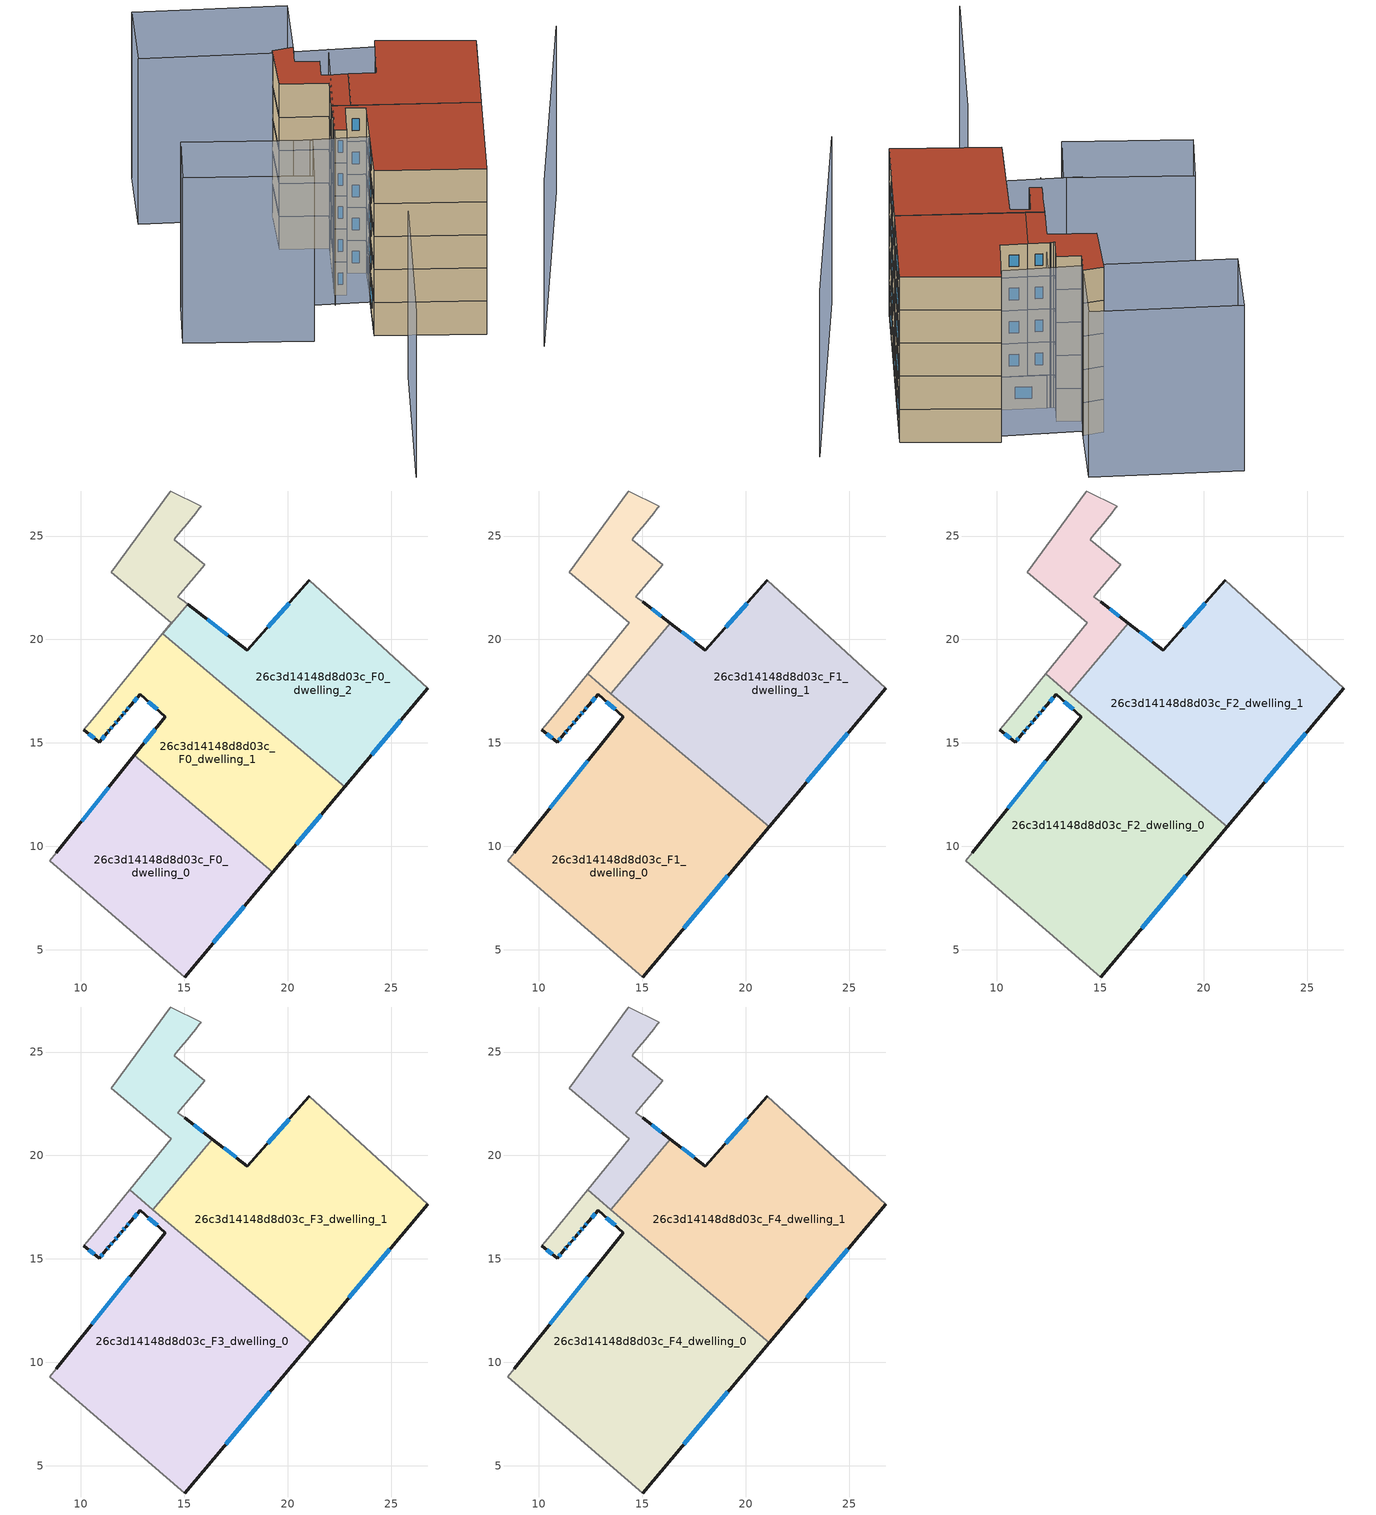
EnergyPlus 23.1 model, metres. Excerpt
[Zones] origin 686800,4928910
26c3d14148d8d03c_F0_dwelling_0
 floor ground (EU_floor_Construction): 19.29,8.75 15.03,3.68 8.51,9.32 8.82,9.7 12.59,14.39 z0
 wall outside (EU_wall_Construction): 12.59,14.39 8.82,9.7 / 15.03,3.68 19.29,8.75 z0:3
 wall to 26c3d14148d8d03c_F0_dwelling_1 (EU_wall_Construction): 19.29,8.75 12.59,14.39 z0:3
 wall adiabatic (EU_wall_Construction): 8.82,9.7 8.51,9.32 15.03,3.68 z0:3
 window (EU_Window_Construction): 11.36,12.86 10.05,11.22 / 16.41,5.33 17.9,7.11 z0.98:2.02
26c3d14148d8d03c_F0_dwelling_1
 floor ground (EU_floor_Construction): 22.75,12.87 19.29,8.75 12.59,14.39 14.09,16.26 12.88,17.36 12.42,16.81 12.39,16.79 12.2,16.56 12,16.33 11.85,16.15 11.81,16.1 11.61,15.88 11.38,15.61 11.28,15.49 10.89,15.04 10.15,15.62 10.55,16.11 10.56,16.12 10.89,16.53 11.08,16.76 11.11,16.8 13.95,20.27 z0
 wall outside (EU_wall_Construction): 10.15,15.62 10.89,15.04 11.28,15.49 11.38,15.61 11.61,15.88 11.81,16.1 11.85,16.15 12,16.33 12.2,16.56 12.39,16.79 12.42,16.81 12.88,17.36 14.09,16.26 12.59,14.39 / 19.29,8.75 22.75,12.87 z0:3
 wall adiabatic (EU_wall_Construction): 13.95,20.27 11.11,16.8 11.08,16.76 10.89,16.53 10.56,16.12 10.55,16.11 10.15,15.62 z0:3
 wall to 26c3d14148d8d03c_F0_dwelling_2 (EU_wall_Construction): 22.75,12.87 13.96,20.27 z0:3
 window (EU_Window_Construction): 12.26,16.63 12.33,16.71 / 12.07,16.4 12.13,16.48 / 11.9,16.21 11.95,16.27 / 11.67,15.95 11.74,16.03 / 11.46,15.69 11.54,15.79 / 11.31,15.53 11.35,15.57 / 11.02,15.18 11.15,15.34 / 10.39,15.43 10.65,15.23 / 20.42,10.09 21.63,11.53 / 13.6,15.66 13.08,15 / 13.27,17 13.7,16.62 / 12.57,16.99 12.73,17.18 z0.98:2.02
26c3d14148d8d03c_F0_dwelling_2
 floor ground (EU_floor_Construction): 26.77,17.64 22.75,12.87 13.96,20.27 15.17,21.7 18.06,19.49 21.05,22.85 z0
 wall outside (EU_wall_Construction): 21.05,22.85 18.06,19.49 15.17,21.7 / 22.75,12.87 26.77,17.64 z0:3
 wall adiabatic (EU_wall_Construction): 26.77,17.64 21.05,22.85 z0:3
 wall to 26c3d14148d8d03c_F0_dwelling_3 (EU_wall_Construction): 15.17,21.7 13.96,20.27 z0:3
 window (EU_Window_Construction): 20.08,21.76 19.03,20.58 / 24.06,14.42 25.46,16.09 / 17.12,20.21 16.11,20.98 z0.98:2.02
26c3d14148d8d03c_F0_dwelling_3
 floor ground (EU_floor_Construction): 15.82,26.43 15.74,26.34 15.55,26.11 15.03,25.46 14.98,25.41 14.61,24.94 14.51,24.83 16,23.62 14.69,22.07 14.81,21.97 14.92,21.89 15.02,21.81 15.17,21.7 13.96,20.27 13.95,20.27 14.38,20.8 11.47,23.26 14.31,27.12 14.34,27.18 z0
 wall adiabatic (EU_wall_Construction): 15.17,21.7 15.02,21.81 14.92,21.89 14.81,21.97 14.69,22.07 16,23.62 14.51,24.83 14.61,24.94 14.98,25.41 15.03,25.46 15.55,26.11 15.74,26.34 15.82,26.43 14.34,27.18 14.31,27.12 11.47,23.26 14.38,20.8 / 13.95,20.27 14.38,20.8 z0:3
26c3d14148d8d03c_F1_dwelling_0
 floor to 26c3d14148d8d03c_F0_dwelling_0 (EU_floor_Construction): 19.29,8.75 15.03,3.68 8.51,9.32 8.82,9.7 12.59,14.39 z3
 floor to 26c3d14148d8d03c_F0_dwelling_1 (EU_floor_Construction): 14.09,16.26 12.88,17.36 12.42,16.81 12.39,16.79 12.2,16.56 12,16.33 11.85,16.15 11.81,16.1 11.61,15.88 11.38,15.61 11.22,15.42 11.2,15.4 10.89,15.04 10.15,15.62 12.36,18.33 21.14,10.95 19.29,8.75 12.59,14.39 z3
 wall outside (EU_wall_Construction): 10.15,15.62 10.89,15.04 11.14,15.33 11.22,15.42 11.38,15.61 11.61,15.88 11.81,16.1 11.85,16.15 12,16.33 12.2,16.56 12.39,16.79 12.42,16.81 12.88,17.36 14.09,16.26 8.82,9.7 / 15.03,3.68 21.14,10.95 z3:6
 wall adiabatic (EU_wall_Construction): 12.36,18.33 11.11,16.8 11.08,16.76 10.89,16.53 10.32,15.83 10.15,15.62 / 8.82,9.7 8.51,9.32 15.03,3.68 z3:6
 wall to 26c3d14148d8d03c_F1_dwelling_1 (EU_wall_Construction): 21.14,10.95 13.49,17.39 z3:6
 wall to 26c3d14148d8d03c_F1_dwelling_2 (EU_wall_Construction): 13.49,17.39 12.36,18.33 z3:6
 window (EU_Window_Construction): 12.26,16.63 12.33,16.71 / 12.07,16.4 12.13,16.48 / 11.9,16.21 11.95,16.27 / 11.67,15.95 11.74,16.03 / 11.46,15.69 11.54,15.79 / 11.27,15.48 11.33,15.55 / 10.97,15.13 11.06,15.23 / 10.39,15.43 10.65,15.23 / 17.01,6.05 19.15,8.59 / 12.38,14.13 10.53,11.83 / 13.27,17 13.7,16.62 / 12.57,16.99 12.73,17.18 z3.98:5.02
26c3d14148d8d03c_F1_dwelling_1
 floor to 26c3d14148d8d03c_F0_dwelling_1 (EU_floor_Construction): 22.75,12.87 21.14,10.95 13.49,17.39 15.11,19.3 z3
 floor to 26c3d14148d8d03c_F0_dwelling_2 (EU_floor_Construction): 26.77,17.64 22.75,12.87 15.11,19.3 16.36,20.79 18.06,19.49 21.05,22.85 z3
 wall outside (EU_wall_Construction): 21.05,22.85 18.06,19.49 16.36,20.79 / 21.14,10.95 26.77,17.64 z3:6
 wall adiabatic (EU_wall_Construction): 26.77,17.64 21.05,22.85 z3:6
 wall to 26c3d14148d8d03c_F1_dwelling_2 (EU_wall_Construction): 16.36,20.79 13.49,17.39 z3:6
 window (EU_Window_Construction): 20.08,21.76 19.03,20.58 / 22.97,13.13 24.94,15.47 / 17.51,19.91 16.91,20.36 z3.98:5.02
26c3d14148d8d03c_F1_dwelling_2
 floor to 26c3d14148d8d03c_F0_dwelling_3 (EU_floor_Construction): 15.82,26.43 15.74,26.34 15.55,26.11 15.03,25.46 14.98,25.41 14.61,24.94 14.51,24.83 16,23.62 14.69,22.07 14.81,21.97 14.92,21.89 15.02,21.81 15.17,21.7 13.96,20.27 14.38,20.8 11.47,23.26 14.31,27.12 14.34,27.18 z3
 floor to 26c3d14148d8d03c_F0_dwelling_1 (EU_floor_Construction): 15.11,19.3 13.49,17.39 12.36,18.33 13.95,20.27 z3
 floor to 26c3d14148d8d03c_F0_dwelling_2 (EU_floor_Construction): 16.36,20.79 15.11,19.3 13.96,20.27 15.17,21.7 z3
 wall outside (EU_wall_Construction): 16.36,20.79 15.02,21.81 z3:6
 wall adiabatic (EU_wall_Construction): 15.02,21.81 14.92,21.89 14.81,21.97 14.69,22.07 16,23.62 14.51,24.83 14.61,24.94 14.98,25.41 15.03,25.46 15.55,26.11 15.74,26.34 15.82,26.43 14.34,27.18 14.31,27.12 11.47,23.26 14.38,20.8 12.36,18.33 z3:6
 window (EU_Window_Construction): 15.92,21.12 15.46,21.48 z3.98:5.02
26c3d14148d8d03c_F2_dwelling_0
 floor to 26c3d14148d8d03c_F1_dwelling_0 (EU_floor_Construction): 14.09,16.26 12.88,17.36 12.42,16.81 12.39,16.79 12.2,16.56 12,16.33 11.85,16.15 11.81,16.1 11.61,15.88 11.38,15.61 11.22,15.42 11.14,15.33 10.89,15.04 10.15,15.62 10.32,15.83 10.89,16.53 11.08,16.76 11.11,16.8 12.36,18.33 21.14,10.95 15.03,3.68 8.51,9.32 8.82,9.7 z6
 wall outside (EU_wall_Construction): 10.15,15.62 10.89,15.04 11.14,15.33 11.22,15.42 11.38,15.61 11.61,15.88 11.81,16.1 11.85,16.15 12,16.33 12.2,16.56 12.39,16.79 12.42,16.81 12.88,17.36 14.09,16.26 8.82,9.7 / 15.03,3.68 21.14,10.95 z6:9
 wall adiabatic (EU_wall_Construction): 12.36,18.33 11.11,16.8 11.08,16.76 10.89,16.53 10.32,15.83 10.15,15.62 / 8.82,9.7 8.51,9.32 15.03,3.68 z6:9
 wall to 26c3d14148d8d03c_F2_dwelling_1 (EU_wall_Construction): 21.14,10.95 13.49,17.39 z6:9
 wall to 26c3d14148d8d03c_F2_dwelling_2 (EU_wall_Construction): 13.49,17.39 12.36,18.33 z6:9
 window (EU_Window_Construction): 12.26,16.63 12.33,16.71 / 12.07,16.4 12.13,16.48 / 11.9,16.21 11.95,16.27 / 11.67,15.95 11.74,16.03 / 11.46,15.69 11.54,15.79 / 11.27,15.48 11.33,15.55 / 10.97,15.13 11.06,15.23 / 10.39,15.43 10.65,15.23 / 17.01,6.05 19.15,8.59 / 12.38,14.13 10.53,11.83 / 13.27,17 13.7,16.62 / 12.57,16.99 12.73,17.18 z6.98:8.02
26c3d14148d8d03c_F2_dwelling_1
 floor to 26c3d14148d8d03c_F1_dwelling_1 (EU_floor_Construction): 26.77,17.64 21.14,10.95 13.49,17.39 16.36,20.79 18.06,19.49 21.05,22.85 z6
 wall outside (EU_wall_Construction): 21.05,22.85 18.06,19.49 16.36,20.79 / 21.14,10.95 26.77,17.64 z6:9
 wall adiabatic (EU_wall_Construction): 26.77,17.64 21.05,22.85 z6:9
 wall to 26c3d14148d8d03c_F2_dwelling_2 (EU_wall_Construction): 16.36,20.79 13.49,17.39 z6:9
 window (EU_Window_Construction): 20.08,21.76 19.03,20.58 / 22.97,13.13 24.94,15.47 / 17.51,19.91 16.91,20.36 z6.98:8.02
26c3d14148d8d03c_F2_dwelling_2
 floor to 26c3d14148d8d03c_F1_dwelling_2 (EU_floor_Construction): 15.82,26.43 15.74,26.34 15.55,26.11 15.03,25.46 14.98,25.41 14.61,24.94 14.51,24.83 16,23.62 14.69,22.07 14.81,21.97 14.92,21.89 15.02,21.81 16.36,20.79 13.49,17.39 12.36,18.33 14.38,20.8 11.47,23.26 14.31,27.12 14.34,27.18 z6
 wall outside (EU_wall_Construction): 16.36,20.79 15.02,21.81 z6:9
 wall adiabatic (EU_wall_Construction): 15.02,21.81 14.92,21.89 14.81,21.97 14.69,22.07 16,23.62 14.51,24.83 14.61,24.94 14.98,25.41 15.03,25.46 15.55,26.11 15.74,26.34 15.82,26.43 14.34,27.18 14.31,27.12 11.47,23.26 14.38,20.8 12.36,18.33 z6:9
 window (EU_Window_Construction): 15.92,21.12 15.46,21.48 z6.98:8.02
26c3d14148d8d03c_F3_dwelling_0
 floor to 26c3d14148d8d03c_F2_dwelling_0 (EU_floor_Construction): 14.09,16.26 12.88,17.36 12.42,16.81 12.39,16.79 12.2,16.56 12,16.33 11.85,16.15 11.81,16.1 11.61,15.88 11.38,15.61 11.22,15.42 11.14,15.33 10.89,15.04 10.15,15.62 10.32,15.83 10.89,16.53 11.08,16.76 11.11,16.8 12.36,18.33 21.14,10.95 15.03,3.68 8.51,9.32 8.82,9.7 z9
 wall outside (EU_wall_Construction): 10.15,15.62 10.89,15.04 11.14,15.33 11.22,15.42 11.38,15.61 11.61,15.88 11.81,16.1 11.85,16.15 12,16.33 12.2,16.56 12.39,16.79 12.42,16.81 12.88,17.36 14.09,16.26 8.82,9.7 / 15.03,3.68 21.14,10.95 z9:12
 wall adiabatic (EU_wall_Construction): 12.36,18.33 11.11,16.8 11.08,16.76 10.89,16.53 10.32,15.83 10.15,15.62 / 8.82,9.7 8.51,9.32 15.03,3.68 z9:12
 wall to 26c3d14148d8d03c_F3_dwelling_1 (EU_wall_Construction): 21.14,10.95 13.49,17.39 z9:12
 wall to 26c3d14148d8d03c_F3_dwelling_2 (EU_wall_Construction): 13.49,17.39 12.36,18.33 z9:12
 window (EU_Window_Construction): 12.26,16.63 12.33,16.71 / 12.07,16.4 12.13,16.48 / 11.9,16.21 11.95,16.27 / 11.67,15.95 11.74,16.03 / 11.46,15.69 11.54,15.79 / 11.27,15.48 11.33,15.55 / 10.97,15.13 11.06,15.23 / 10.39,15.43 10.65,15.23 / 17.01,6.05 19.15,8.59 / 12.38,14.13 10.53,11.83 / 13.27,17 13.7,16.62 / 12.57,16.99 12.73,17.18 z9.98:11.02
26c3d14148d8d03c_F3_dwelling_1
 floor to 26c3d14148d8d03c_F2_dwelling_1 (EU_floor_Construction): 26.77,17.64 21.14,10.95 13.49,17.39 16.36,20.79 18.06,19.49 21.05,22.85 z9
 wall outside (EU_wall_Construction): 21.05,22.85 18.06,19.49 16.36,20.79 / 21.14,10.95 26.77,17.64 z9:12
 wall adiabatic (EU_wall_Construction): 26.77,17.64 21.05,22.85 z9:12
 wall to 26c3d14148d8d03c_F3_dwelling_2 (EU_wall_Construction): 16.36,20.79 13.49,17.39 z9:12
 window (EU_Window_Construction): 20.08,21.76 19.03,20.58 / 22.97,13.13 24.94,15.47 / 17.51,19.91 16.91,20.36 z9.98:11.02
26c3d14148d8d03c_F3_dwelling_2
 floor to 26c3d14148d8d03c_F2_dwelling_2 (EU_floor_Construction): 15.82,26.43 15.74,26.34 15.55,26.11 15.03,25.46 14.98,25.41 14.61,24.94 14.51,24.83 16,23.62 14.69,22.07 14.81,21.97 14.92,21.89 15.02,21.81 16.36,20.79 13.49,17.39 12.36,18.33 14.38,20.8 11.47,23.26 14.31,27.12 14.34,27.18 z9
 wall outside (EU_wall_Construction): 16.36,20.79 15.02,21.81 z9:12
 wall adiabatic (EU_wall_Construction): 15.02,21.81 14.92,21.89 14.81,21.97 14.69,22.07 16,23.62 14.51,24.83 14.61,24.94 14.98,25.41 15.03,25.46 15.55,26.11 15.74,26.34 15.82,26.43 14.34,27.18 14.31,27.12 11.47,23.26 14.38,20.8 12.36,18.33 z9:12
 window (EU_Window_Construction): 15.92,21.12 15.46,21.48 z9.98:11.02
26c3d14148d8d03c_F4_dwelling_0
 floor to 26c3d14148d8d03c_F3_dwelling_0 (EU_floor_Construction): 14.09,16.26 12.88,17.36 12.42,16.81 12.39,16.79 12.2,16.56 12,16.33 11.85,16.15 11.81,16.1 11.61,15.88 11.38,15.61 11.22,15.42 11.14,15.33 10.89,15.04 10.15,15.62 10.32,15.83 10.89,16.53 11.08,16.76 11.11,16.8 12.36,18.33 21.14,10.95 15.03,3.68 8.51,9.32 8.82,9.7 z12
 wall outside (EU_wall_Construction): 10.15,15.62 10.89,15.04 11.14,15.33 11.22,15.42 11.38,15.61 11.61,15.88 11.81,16.1 11.85,16.15 12,16.33 12.2,16.56 12.39,16.79 12.42,16.81 12.88,17.36 14.09,16.26 8.82,9.7 / 15.03,3.68 21.14,10.95 z12:15
 wall adiabatic (EU_wall_Construction): 12.36,18.33 11.11,16.8 11.08,16.76 10.89,16.53 10.32,15.83 10.15,15.62 / 8.82,9.7 8.51,9.32 15.03,3.68 z12:15
 wall to 26c3d14148d8d03c_F4_dwelling_1 (EU_wall_Construction): 21.14,10.95 13.49,17.39 z12:15
 wall to 26c3d14148d8d03c_F4_dwelling_2 (EU_wall_Construction): 13.49,17.39 12.36,18.33 z12:15
 window (EU_Window_Construction): 12.26,16.63 12.33,16.71 / 12.07,16.4 12.13,16.48 / 11.9,16.21 11.95,16.27 / 11.67,15.95 11.74,16.03 / 11.46,15.69 11.54,15.79 / 11.27,15.48 11.33,15.55 / 10.97,15.13 11.06,15.23 / 10.39,15.43 10.65,15.23 / 17.01,6.05 19.15,8.59 / 12.38,14.13 10.53,11.83 / 13.27,17 13.7,16.62 / 12.57,16.99 12.73,17.18 z12.98:14.02
 roof outside (EU_roof_Construction): 15.03,3.68 21.14,10.95 12.36,18.33 11.11,16.8 11.08,16.76 10.89,16.53 10.32,15.83 10.15,15.62 10.89,15.04 11.14,15.33 11.22,15.42 11.38,15.61 11.61,15.88 11.81,16.1 11.85,16.15 12,16.33 12.2,16.56 12.39,16.79 12.42,16.81 12.88,17.36 14.09,16.26 8.82,9.7 8.51,9.32 z15
26c3d14148d8d03c_F4_dwelling_1
 floor to 26c3d14148d8d03c_F3_dwelling_1 (EU_floor_Construction): 26.77,17.64 21.14,10.95 13.49,17.39 16.36,20.79 18.06,19.49 21.05,22.85 z12
 wall outside (EU_wall_Construction): 21.05,22.85 18.06,19.49 16.36,20.79 / 21.14,10.95 26.77,17.64 z12:15
 wall adiabatic (EU_wall_Construction): 26.77,17.64 21.05,22.85 z12:15
 wall to 26c3d14148d8d03c_F4_dwelling_2 (EU_wall_Construction): 16.36,20.79 13.49,17.39 z12:15
 window (EU_Window_Construction): 20.08,21.76 19.03,20.58 / 22.97,13.13 24.94,15.47 / 17.51,19.91 16.91,20.36 z12.98:14.02
 roof outside (EU_roof_Construction): 21.14,10.95 26.77,17.64 21.05,22.85 18.06,19.49 16.36,20.79 13.49,17.39 z15
26c3d14148d8d03c_F4_dwelling_2
 floor to 26c3d14148d8d03c_F3_dwelling_2 (EU_floor_Construction): 15.82,26.43 15.74,26.34 15.55,26.11 15.03,25.46 14.98,25.41 14.61,24.94 14.51,24.83 16,23.62 14.69,22.07 14.81,21.97 14.92,21.89 15.02,21.81 16.36,20.79 13.49,17.39 12.36,18.33 14.38,20.8 11.47,23.26 14.31,27.12 14.34,27.18 z12
 wall outside (EU_wall_Construction): 16.36,20.79 15.02,21.81 z12:15
 wall adiabatic (EU_wall_Construction): 15.02,21.81 14.92,21.89 14.81,21.97 14.69,22.07 16,23.62 14.51,24.83 14.61,24.94 14.98,25.41 15.03,25.46 15.55,26.11 15.74,26.34 15.82,26.43 14.34,27.18 14.31,27.12 11.47,23.26 14.38,20.8 12.36,18.33 z12:15
 window (EU_Window_Construction): 15.92,21.12 15.46,21.48 z12.98:14.02
 roof outside (EU_roof_Construction): 13.49,17.39 16.36,20.79 15.02,21.81 14.92,21.89 14.81,21.97 14.69,22.07 16,23.62 14.51,24.83 14.61,24.94 14.98,25.41 15.03,25.46 15.55,26.11 15.74,26.34 15.82,26.43 14.34,27.18 14.31,27.12 11.47,23.26 14.38,20.8 12.36,18.33 z15
shading: 6.84,16.59 18.27,8 / 6.49,3.31 -2.73,-7.62 / 17.07,-0.58 32.66,14.95 / 26.77,17.64 15.44,25.92 / 17.61,24.41 9.28,14.59 / 15.37,25.86 6,33.26 / 6,33.26 10.11,38.46 / 10.11,38.46 19.48,31.06 / 19.48,31.06 15.37,25.86 / -2.97,18.49 0.38,22.34 / 0.38,22.34 7.98,15.7 / 7.98,15.7 4.63,11.86 / 4.63,11.86 -2.97,18.49 z0:15
[Building]
EU S2 Campaign: North Axis=0; Terrain=City; Solar Distribution=FullExterior
[Site:Location]
Bologna: Latitude=44.5; Longitude=11.25; Time Zone=1; Elevation=37
[SizingPeriod:WeatherFileDays]
AnnualSizingPeriod: Begin Month=1; Begin Day of Month=1; End Month=12; End Day of Month=31; Day of Week for Start Day=Monday; Use Weather File Daylight Saving Period=No; Use Weather File Rain and Snow Indicators=No
[MATERIAL]
EU_InternalMass_Material: Roughness=MediumRough; Thickness=0.1; Conductivity=1; Density=1800; Specific Heat=900; Thermal Absorptance=0.9; Solar Absorptance=0.7; Visible Absorptance=0.7
[MATERIAL:NOMASS] Roughness=MediumRough; Thermal Absorptance=0.9; Solar Absorptance=0.7; Visible Absorptance=0.7
Name | Thermal Resistance
EU_wall_NoMass | 0.905828
EU_roof_NoMass | 0.37593
EU_floor_NoMass | 0.67114
[WINDOWMATERIAL:SIMPLEGLAZINGSYSTEM]
EU_Window_SimpleGlazing: UFactor=4.52486; Solar Heat Gain Coefficient=0.85; Visible Transmittance=0.85
[CONSTRUCTION]
EU_wall_Construction: EU_wall_NoMass
EU_roof_Construction: EU_roof_NoMass
EU_floor_Construction: EU_floor_NoMass
EU_InternalMass_Construction: EU_InternalMass_Material
EU_Window_Construction: EU_Window_SimpleGlazing
[ZONE] Type=1; Multiplier=1; Ceiling Height=autocalculate; Floor Area=autocalculate; Part of Total Floor Area=Yes
Name | Volume
26c3d14148d8d03c_F0_dwelling_0 | 171.047
26c3d14148d8d03c_F1_dwelling_0; 26c3d14148d8d03c_F2_dwelling_0; 26c3d14148d8d03c_F3_dwelling_0; 26c3d14148d8d03c_F4_dwelling_0 | 259.208
26c3d14148d8d03c_F0_dwelling_1 | 174.571
26c3d14148d8d03c_F1_dwelling_1; 26c3d14148d8d03c_F2_dwelling_1; 26c3d14148d8d03c_F3_dwelling_1; 26c3d14148d8d03c_F4_dwelling_1 | 237.785
26c3d14148d8d03c_F0_dwelling_2 | 171.167
26c3d14148d8d03c_F1_dwelling_2; 26c3d14148d8d03c_F2_dwelling_2; 26c3d14148d8d03c_F3_dwelling_2; 26c3d14148d8d03c_F4_dwelling_2 | 62.6162
26c3d14148d8d03c_F0_dwelling_3 | 42.8159
[INTERNALMASS] Construction=EU_InternalMass_Construction
Name | Zone or ZoneList | Surface Area
26c3d14148d8d03c_F0_dwelling_0_EU_InternalMass | 26c3d14148d8d03c_F0_dwelling_0 | 57.0154
26c3d14148d8d03c_F0_dwelling_1_EU_InternalMass | 26c3d14148d8d03c_F0_dwelling_1 | 58.191
26c3d14148d8d03c_F0_dwelling_2_EU_InternalMass | 26c3d14148d8d03c_F0_dwelling_2 | 57.0576
26c3d14148d8d03c_F0_dwelling_3_EU_InternalMass | 26c3d14148d8d03c_F0_dwelling_3 | 14.2734
26c3d14148d8d03c_F1_dwelling_0_EU_InternalMass | 26c3d14148d8d03c_F1_dwelling_0 | 86.4028
26c3d14148d8d03c_F1_dwelling_1_EU_InternalMass | 26c3d14148d8d03c_F1_dwelling_1 | 79.2618
26c3d14148d8d03c_F1_dwelling_2_EU_InternalMass | 26c3d14148d8d03c_F1_dwelling_2 | 20.8739
26c3d14148d8d03c_F2_dwelling_0_EU_InternalMass | 26c3d14148d8d03c_F2_dwelling_0 | 86.4028
26c3d14148d8d03c_F2_dwelling_1_EU_InternalMass | 26c3d14148d8d03c_F2_dwelling_1 | 79.2618
26c3d14148d8d03c_F2_dwelling_2_EU_InternalMass | 26c3d14148d8d03c_F2_dwelling_2 | 20.8739
26c3d14148d8d03c_F3_dwelling_0_EU_InternalMass | 26c3d14148d8d03c_F3_dwelling_0 | 86.4028
26c3d14148d8d03c_F3_dwelling_1_EU_InternalMass | 26c3d14148d8d03c_F3_dwelling_1 | 79.2618
26c3d14148d8d03c_F3_dwelling_2_EU_InternalMass | 26c3d14148d8d03c_F3_dwelling_2 | 20.8739
26c3d14148d8d03c_F4_dwelling_0_EU_InternalMass | 26c3d14148d8d03c_F4_dwelling_0 | 86.4028
26c3d14148d8d03c_F4_dwelling_1_EU_InternalMass | 26c3d14148d8d03c_F4_dwelling_1 | 79.2618
26c3d14148d8d03c_F4_dwelling_2_EU_InternalMass | 26c3d14148d8d03c_F4_dwelling_2 | 20.8739
[OTHEREQUIPMENT] Fuel Type=Electricity; Design Level Calculation Method=Watts/Area; Power per Zone Floor Area=1; Fraction Latent=0; Fraction Radiant=0; Fraction Lost=0; Carbon Dioxide Generation Rate=0; EndUse Subcategory=EU_Step8_InternalGains
Name | Zone or ZoneList or Space or SpaceList | Schedule
EU_Step8_InternalGain_26c3d14148d8d03c_F0_dwelling_0_f000 | 26c3d14148d8d03c_F0_dwelling_0 | EU_Step8_GainSchedule_26c3d14148d8d03c_F0_dwelling_0_f000
EU_Step8_InternalGain_26c3d14148d8d03c_F0_dwelling_1_f000 | 26c3d14148d8d03c_F0_dwelling_1 | EU_Step8_GainSchedule_26c3d14148d8d03c_F0_dwelling_1_f000
EU_Step8_InternalGain_26c3d14148d8d03c_F0_dwelling_2_f000 | 26c3d14148d8d03c_F0_dwelling_2 | EU_Step8_GainSchedule_26c3d14148d8d03c_F0_dwelling_2_f000
EU_Step8_InternalGain_26c3d14148d8d03c_F0_dwelling_3_f000 | 26c3d14148d8d03c_F0_dwelling_3 | EU_Step8_GainSchedule_26c3d14148d8d03c_F0_dwelling_3_f000
EU_Step8_InternalGain_26c3d14148d8d03c_F1_dwelling_0_f000 | 26c3d14148d8d03c_F1_dwelling_0 | EU_Step8_GainSchedule_26c3d14148d8d03c_F1_dwelling_0_f000
EU_Step8_InternalGain_26c3d14148d8d03c_F1_dwelling_1_f000 | 26c3d14148d8d03c_F1_dwelling_1 | EU_Step8_GainSchedule_26c3d14148d8d03c_F1_dwelling_1_f000
EU_Step8_InternalGain_26c3d14148d8d03c_F1_dwelling_2_f000 | 26c3d14148d8d03c_F1_dwelling_2 | EU_Step8_GainSchedule_26c3d14148d8d03c_F1_dwelling_2_f000
EU_Step8_InternalGain_26c3d14148d8d03c_F2_dwelling_0_f000 | 26c3d14148d8d03c_F2_dwelling_0 | EU_Step8_GainSchedule_26c3d14148d8d03c_F2_dwelling_0_f000
EU_Step8_InternalGain_26c3d14148d8d03c_F2_dwelling_1_f000 | 26c3d14148d8d03c_F2_dwelling_1 | EU_Step8_GainSchedule_26c3d14148d8d03c_F2_dwelling_1_f000
EU_Step8_InternalGain_26c3d14148d8d03c_F2_dwelling_2_f000 | 26c3d14148d8d03c_F2_dwelling_2 | EU_Step8_GainSchedule_26c3d14148d8d03c_F2_dwelling_2_f000
EU_Step8_InternalGain_26c3d14148d8d03c_F3_dwelling_0_f000 | 26c3d14148d8d03c_F3_dwelling_0 | EU_Step8_GainSchedule_26c3d14148d8d03c_F3_dwelling_0_f000
EU_Step8_InternalGain_26c3d14148d8d03c_F3_dwelling_1_f000 | 26c3d14148d8d03c_F3_dwelling_1 | EU_Step8_GainSchedule_26c3d14148d8d03c_F3_dwelling_1_f000
EU_Step8_InternalGain_26c3d14148d8d03c_F3_dwelling_2_f000 | 26c3d14148d8d03c_F3_dwelling_2 | EU_Step8_GainSchedule_26c3d14148d8d03c_F3_dwelling_2_f000
EU_Step8_InternalGain_26c3d14148d8d03c_F4_dwelling_0_f000 | 26c3d14148d8d03c_F4_dwelling_0 | EU_Step8_GainSchedule_26c3d14148d8d03c_F4_dwelling_0_f000
EU_Step8_InternalGain_26c3d14148d8d03c_F4_dwelling_1_f000 | 26c3d14148d8d03c_F4_dwelling_1 | EU_Step8_GainSchedule_26c3d14148d8d03c_F4_dwelling_1_f000
EU_Step8_InternalGain_26c3d14148d8d03c_F4_dwelling_2_f000 | 26c3d14148d8d03c_F4_dwelling_2 | EU_Step8_GainSchedule_26c3d14148d8d03c_F4_dwelling_2_f000
[ZONEVENTILATION:DESIGNFLOWRATE] Schedule=EU_AlwaysOn; Design Flow Rate Calculation Method=AirChanges/Hour; Air Changes per Hour=0.73129; Ventilation Type=Natural; Fan Pressure Rise=0; Fan Total Efficiency=1; Constant Term Coefficient=1; Temperature Term Coefficient=0; Velocity Term Coefficient=0; Velocity Squared Term Coefficient=0; Minimum Indoor Temperature=-100; Maximum Indoor Temperature=100; Delta Temperature=-100; Minimum Outdoor Temperature=-100; Maximum Outdoor Temperature=100; Maximum Wind Speed=40
Name | Zone or ZoneList or Space or SpaceList
EU_ConstantAir_26c3d14148d8d03c_F0_dwelling_0 | 26c3d14148d8d03c_F0_dwelling_0
EU_ConstantAir_26c3d14148d8d03c_F0_dwelling_1 | 26c3d14148d8d03c_F0_dwelling_1
EU_ConstantAir_26c3d14148d8d03c_F0_dwelling_2 | 26c3d14148d8d03c_F0_dwelling_2
EU_ConstantAir_26c3d14148d8d03c_F0_dwelling_3 | 26c3d14148d8d03c_F0_dwelling_3
EU_ConstantAir_26c3d14148d8d03c_F1_dwelling_0 | 26c3d14148d8d03c_F1_dwelling_0
EU_ConstantAir_26c3d14148d8d03c_F1_dwelling_1 | 26c3d14148d8d03c_F1_dwelling_1
EU_ConstantAir_26c3d14148d8d03c_F1_dwelling_2 | 26c3d14148d8d03c_F1_dwelling_2
EU_ConstantAir_26c3d14148d8d03c_F2_dwelling_0 | 26c3d14148d8d03c_F2_dwelling_0
EU_ConstantAir_26c3d14148d8d03c_F2_dwelling_1 | 26c3d14148d8d03c_F2_dwelling_1
EU_ConstantAir_26c3d14148d8d03c_F2_dwelling_2 | 26c3d14148d8d03c_F2_dwelling_2
EU_ConstantAir_26c3d14148d8d03c_F3_dwelling_0 | 26c3d14148d8d03c_F3_dwelling_0
EU_ConstantAir_26c3d14148d8d03c_F3_dwelling_1 | 26c3d14148d8d03c_F3_dwelling_1
EU_ConstantAir_26c3d14148d8d03c_F3_dwelling_2 | 26c3d14148d8d03c_F3_dwelling_2
EU_ConstantAir_26c3d14148d8d03c_F4_dwelling_0 | 26c3d14148d8d03c_F4_dwelling_0
EU_ConstantAir_26c3d14148d8d03c_F4_dwelling_1 | 26c3d14148d8d03c_F4_dwelling_1
EU_ConstantAir_26c3d14148d8d03c_F4_dwelling_2 | 26c3d14148d8d03c_F4_dwelling_2
[HVACTEMPLATE:THERMOSTAT] Constant Heating Setpoint=20; Constant Cooling Setpoint=50
EU_HeatOnly_26c3d14148d8d03c_F0_dwelling_0; EU_HeatOnly_26c3d14148d8d03c_F0_dwelling_1; EU_HeatOnly_26c3d14148d8d03c_F0_dwelling_2; EU_HeatOnly_26c3d14148d8d03c_F0_dwelling_3; EU_HeatOnly_26c3d14148d8d03c_F1_dwelling_0; EU_HeatOnly_26c3d14148d8d03c_F1_dwelling_1; EU_HeatOnly_26c3d14148d8d03c_F1_dwelling_2; EU_HeatOnly_26c3d14148d8d03c_F2_dwelling_0; EU_HeatOnly_26c3d14148d8d03c_F2_dwelling_1; EU_HeatOnly_26c3d14148d8d03c_F2_dwelling_2; EU_HeatOnly_26c3d14148d8d03c_F3_dwelling_0; EU_HeatOnly_26c3d14148d8d03c_F3_dwelling_1; EU_HeatOnly_26c3d14148d8d03c_F3_dwelling_2; EU_HeatOnly_26c3d14148d8d03c_F4_dwelling_0; EU_HeatOnly_26c3d14148d8d03c_F4_dwelling_1; EU_HeatOnly_26c3d14148d8d03c_F4_dwelling_2
[HVACTEMPLATE:ZONE:IDEALLOADSAIRSYSTEM] System Availability Schedule=EU_AlwaysOn; Maximum Heating Supply Air Temperature=50; Minimum Cooling Supply Air Temperature=13; Maximum Heating Supply Air Humidity Ratio=0.0156; Minimum Cooling Supply Air Humidity Ratio=0.0077; Heating Limit=NoLimit; Cooling Limit=NoLimit; Heating Availability Schedule=EU_AlwaysOn; Cooling Availability Schedule=EU_CoolingOff; Dehumidification Control Type=ConstantSensibleHeatRatio; Cooling Sensible Heat Ratio=0.7; Dehumidification Setpoint=60; Humidification Control Type=None; Humidification Setpoint=30; Outdoor Air Method=None; Outdoor Air Flow Rate per Person=0.00944; Outdoor Air Flow Rate per Zone Floor Area=0; Outdoor Air Flow Rate per Zone=0; Demand Controlled Ventilation Type=None; Outdoor Air Economizer Type=NoEconomizer; Heat Recovery Type=None; Sensible Heat Recovery Effectiveness=0.7; Latent Heat Recovery Effectiveness=0.65
Name | Template Thermostat
26c3d14148d8d03c_F0_dwelling_0 | EU_HeatOnly_26c3d14148d8d03c_F0_dwelling_0
26c3d14148d8d03c_F0_dwelling_1 | EU_HeatOnly_26c3d14148d8d03c_F0_dwelling_1
26c3d14148d8d03c_F0_dwelling_2 | EU_HeatOnly_26c3d14148d8d03c_F0_dwelling_2
26c3d14148d8d03c_F0_dwelling_3 | EU_HeatOnly_26c3d14148d8d03c_F0_dwelling_3
26c3d14148d8d03c_F1_dwelling_0 | EU_HeatOnly_26c3d14148d8d03c_F1_dwelling_0
26c3d14148d8d03c_F1_dwelling_1 | EU_HeatOnly_26c3d14148d8d03c_F1_dwelling_1
26c3d14148d8d03c_F1_dwelling_2 | EU_HeatOnly_26c3d14148d8d03c_F1_dwelling_2
26c3d14148d8d03c_F2_dwelling_0 | EU_HeatOnly_26c3d14148d8d03c_F2_dwelling_0
26c3d14148d8d03c_F2_dwelling_1 | EU_HeatOnly_26c3d14148d8d03c_F2_dwelling_1
26c3d14148d8d03c_F2_dwelling_2 | EU_HeatOnly_26c3d14148d8d03c_F2_dwelling_2
26c3d14148d8d03c_F3_dwelling_0 | EU_HeatOnly_26c3d14148d8d03c_F3_dwelling_0
26c3d14148d8d03c_F3_dwelling_1 | EU_HeatOnly_26c3d14148d8d03c_F3_dwelling_1
26c3d14148d8d03c_F3_dwelling_2 | EU_HeatOnly_26c3d14148d8d03c_F3_dwelling_2
26c3d14148d8d03c_F4_dwelling_0 | EU_HeatOnly_26c3d14148d8d03c_F4_dwelling_0
26c3d14148d8d03c_F4_dwelling_1 | EU_HeatOnly_26c3d14148d8d03c_F4_dwelling_1
26c3d14148d8d03c_F4_dwelling_2 | EU_HeatOnly_26c3d14148d8d03c_F4_dwelling_2
[SIZING:ZONE] Zone Cooling Design Supply Air Temperature Input Method=SupplyAirTemperature; Zone Cooling Design Supply Air Temperature=13; Zone Heating Design Supply Air Temperature Input Method=SupplyAirTemperature; Zone Heating Design Supply Air Temperature=50; Zone Cooling Design Supply Air Humidity Ratio=0.008; Zone Heating Design Supply Air Humidity Ratio=0.008; Cooling Design Air Flow Method=DesignDay; Cooling Design Air Flow Rate=0; Cooling Minimum Air Flow per Zone Floor Area=0.000762; Cooling Minimum Air Flow=0; Cooling Minimum Air Flow Fraction=0.2; Heating Design Air Flow Method=DesignDay; Heating Design Air Flow Rate=0; Heating Maximum Air Flow per Zone Floor Area=0.002032; Heating Maximum Air Flow=0.141576; Heating Maximum Air Flow Fraction=0.3; Account for Dedicated Outdoor Air System=No; Dedicated Outdoor Air System Control Strategy=NeutralSupplyAir; Dedicated Outdoor Air Low Setpoint Temperature for Design=autosize; Dedicated Outdoor Air High Setpoint Temperature for Design=autosize; Zone Load Sizing Method=Sensible Load Only No Latent Load; Zone Latent Cooling Design Supply Air Humidity Ratio Input Method=HumidityRatioDifference; Zone Cooling Design Supply Air Humidity Ratio Difference=0.005; Zone Latent Heating Design Supply Air Humidity Ratio Input Method=HumidityRatioDifference; Zone Humidification Design Supply Air Humidity Ratio Difference=0.005
26c3d14148d8d03c_F0_dwelling_0; 26c3d14148d8d03c_F0_dwelling_1; 26c3d14148d8d03c_F0_dwelling_2; 26c3d14148d8d03c_F0_dwelling_3; 26c3d14148d8d03c_F1_dwelling_0; 26c3d14148d8d03c_F1_dwelling_1; 26c3d14148d8d03c_F1_dwelling_2; 26c3d14148d8d03c_F2_dwelling_0; 26c3d14148d8d03c_F2_dwelling_1; 26c3d14148d8d03c_F2_dwelling_2; 26c3d14148d8d03c_F3_dwelling_0; 26c3d14148d8d03c_F3_dwelling_1; 26c3d14148d8d03c_F3_dwelling_2; 26c3d14148d8d03c_F4_dwelling_0; 26c3d14148d8d03c_F4_dwelling_1; 26c3d14148d8d03c_F4_dwelling_2
[SCHEDULE:CONSTANT]
Name | Hourly Value
EU_AlwaysOn | 1
EU_CoolingOff | 0
[SCHEDULE:FILE] Column Number=1; Rows to Skip at Top=0; Number of Hours of Data=8760; Column Separator=Comma; Interpolate to Timestep=No; Minutes per Item=60; Adjust Schedule for Daylight Savings=Yes
Name | File
EU_Step8_GainSchedule_26c3d14148d8d03c_F0_dwelling_0_f000 | ../../schedules/26c3d14148d8d03c/26c3d14148d8d03c_F0_dwelling_0_f000_gain.csv
EU_Step8_GainSchedule_26c3d14148d8d03c_F0_dwelling_1_f000 | ../../schedules/26c3d14148d8d03c/26c3d14148d8d03c_F0_dwelling_1_f000_gain.csv
EU_Step8_GainSchedule_26c3d14148d8d03c_F0_dwelling_2_f000 | ../../schedules/26c3d14148d8d03c/26c3d14148d8d03c_F0_dwelling_2_f000_gain.csv
EU_Step8_GainSchedule_26c3d14148d8d03c_F0_dwelling_3_f000 | ../../schedules/26c3d14148d8d03c/26c3d14148d8d03c_F0_dwelling_3_f000_gain.csv
EU_Step8_GainSchedule_26c3d14148d8d03c_F1_dwelling_0_f000 | ../../schedules/26c3d14148d8d03c/26c3d14148d8d03c_F1_dwelling_0_f000_gain.csv
EU_Step8_GainSchedule_26c3d14148d8d03c_F1_dwelling_1_f000 | ../../schedules/26c3d14148d8d03c/26c3d14148d8d03c_F1_dwelling_1_f000_gain.csv
EU_Step8_GainSchedule_26c3d14148d8d03c_F1_dwelling_2_f000 | ../../schedules/26c3d14148d8d03c/26c3d14148d8d03c_F1_dwelling_2_f000_gain.csv
EU_Step8_GainSchedule_26c3d14148d8d03c_F2_dwelling_0_f000 | ../../schedules/26c3d14148d8d03c/26c3d14148d8d03c_F2_dwelling_0_f000_gain.csv
EU_Step8_GainSchedule_26c3d14148d8d03c_F2_dwelling_1_f000 | ../../schedules/26c3d14148d8d03c/26c3d14148d8d03c_F2_dwelling_1_f000_gain.csv
EU_Step8_GainSchedule_26c3d14148d8d03c_F2_dwelling_2_f000 | ../../schedules/26c3d14148d8d03c/26c3d14148d8d03c_F2_dwelling_2_f000_gain.csv
EU_Step8_GainSchedule_26c3d14148d8d03c_F3_dwelling_0_f000 | ../../schedules/26c3d14148d8d03c/26c3d14148d8d03c_F3_dwelling_0_f000_gain.csv
EU_Step8_GainSchedule_26c3d14148d8d03c_F3_dwelling_1_f000 | ../../schedules/26c3d14148d8d03c/26c3d14148d8d03c_F3_dwelling_1_f000_gain.csv
EU_Step8_GainSchedule_26c3d14148d8d03c_F3_dwelling_2_f000 | ../../schedules/26c3d14148d8d03c/26c3d14148d8d03c_F3_dwelling_2_f000_gain.csv
EU_Step8_GainSchedule_26c3d14148d8d03c_F4_dwelling_0_f000 | ../../schedules/26c3d14148d8d03c/26c3d14148d8d03c_F4_dwelling_0_f000_gain.csv
EU_Step8_GainSchedule_26c3d14148d8d03c_F4_dwelling_1_f000 | ../../schedules/26c3d14148d8d03c/26c3d14148d8d03c_F4_dwelling_1_f000_gain.csv
EU_Step8_GainSchedule_26c3d14148d8d03c_F4_dwelling_2_f000 | ../../schedules/26c3d14148d8d03c/26c3d14148d8d03c_F4_dwelling_2_f000_gain.csv
